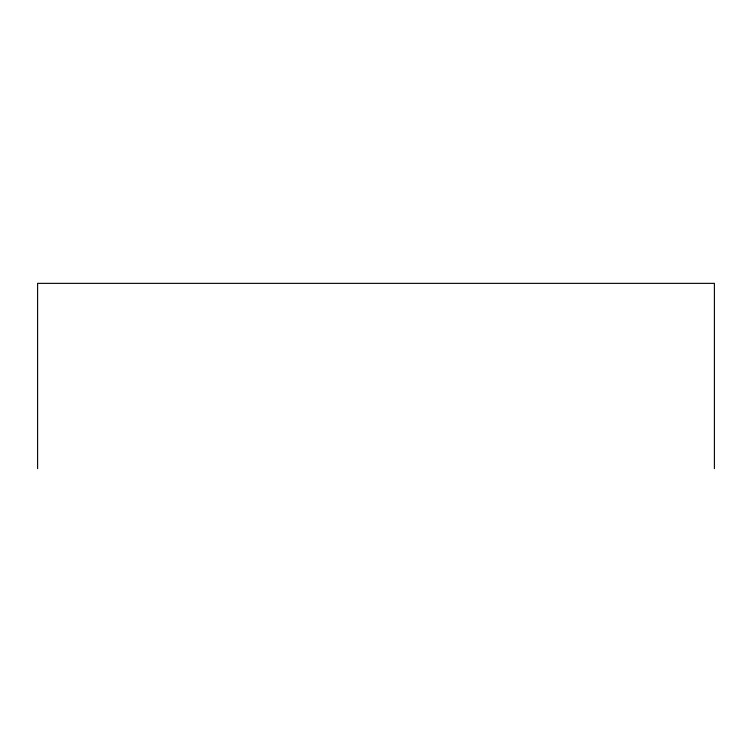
<?xml version="1.0" encoding="UTF-8"?>
<svg xmlns="http://www.w3.org/2000/svg" width="752" height="752" viewBox="0 0 752 752"><rect width="100%" height="100%" fill="white"/><g stroke="black" fill="none" stroke-linecap="round" stroke-linejoin="round"><path stroke-width="1.13" d="M714.4 468.637L714.4 283.363L37.6 283.363L37.6 468.637"/></g></svg>
